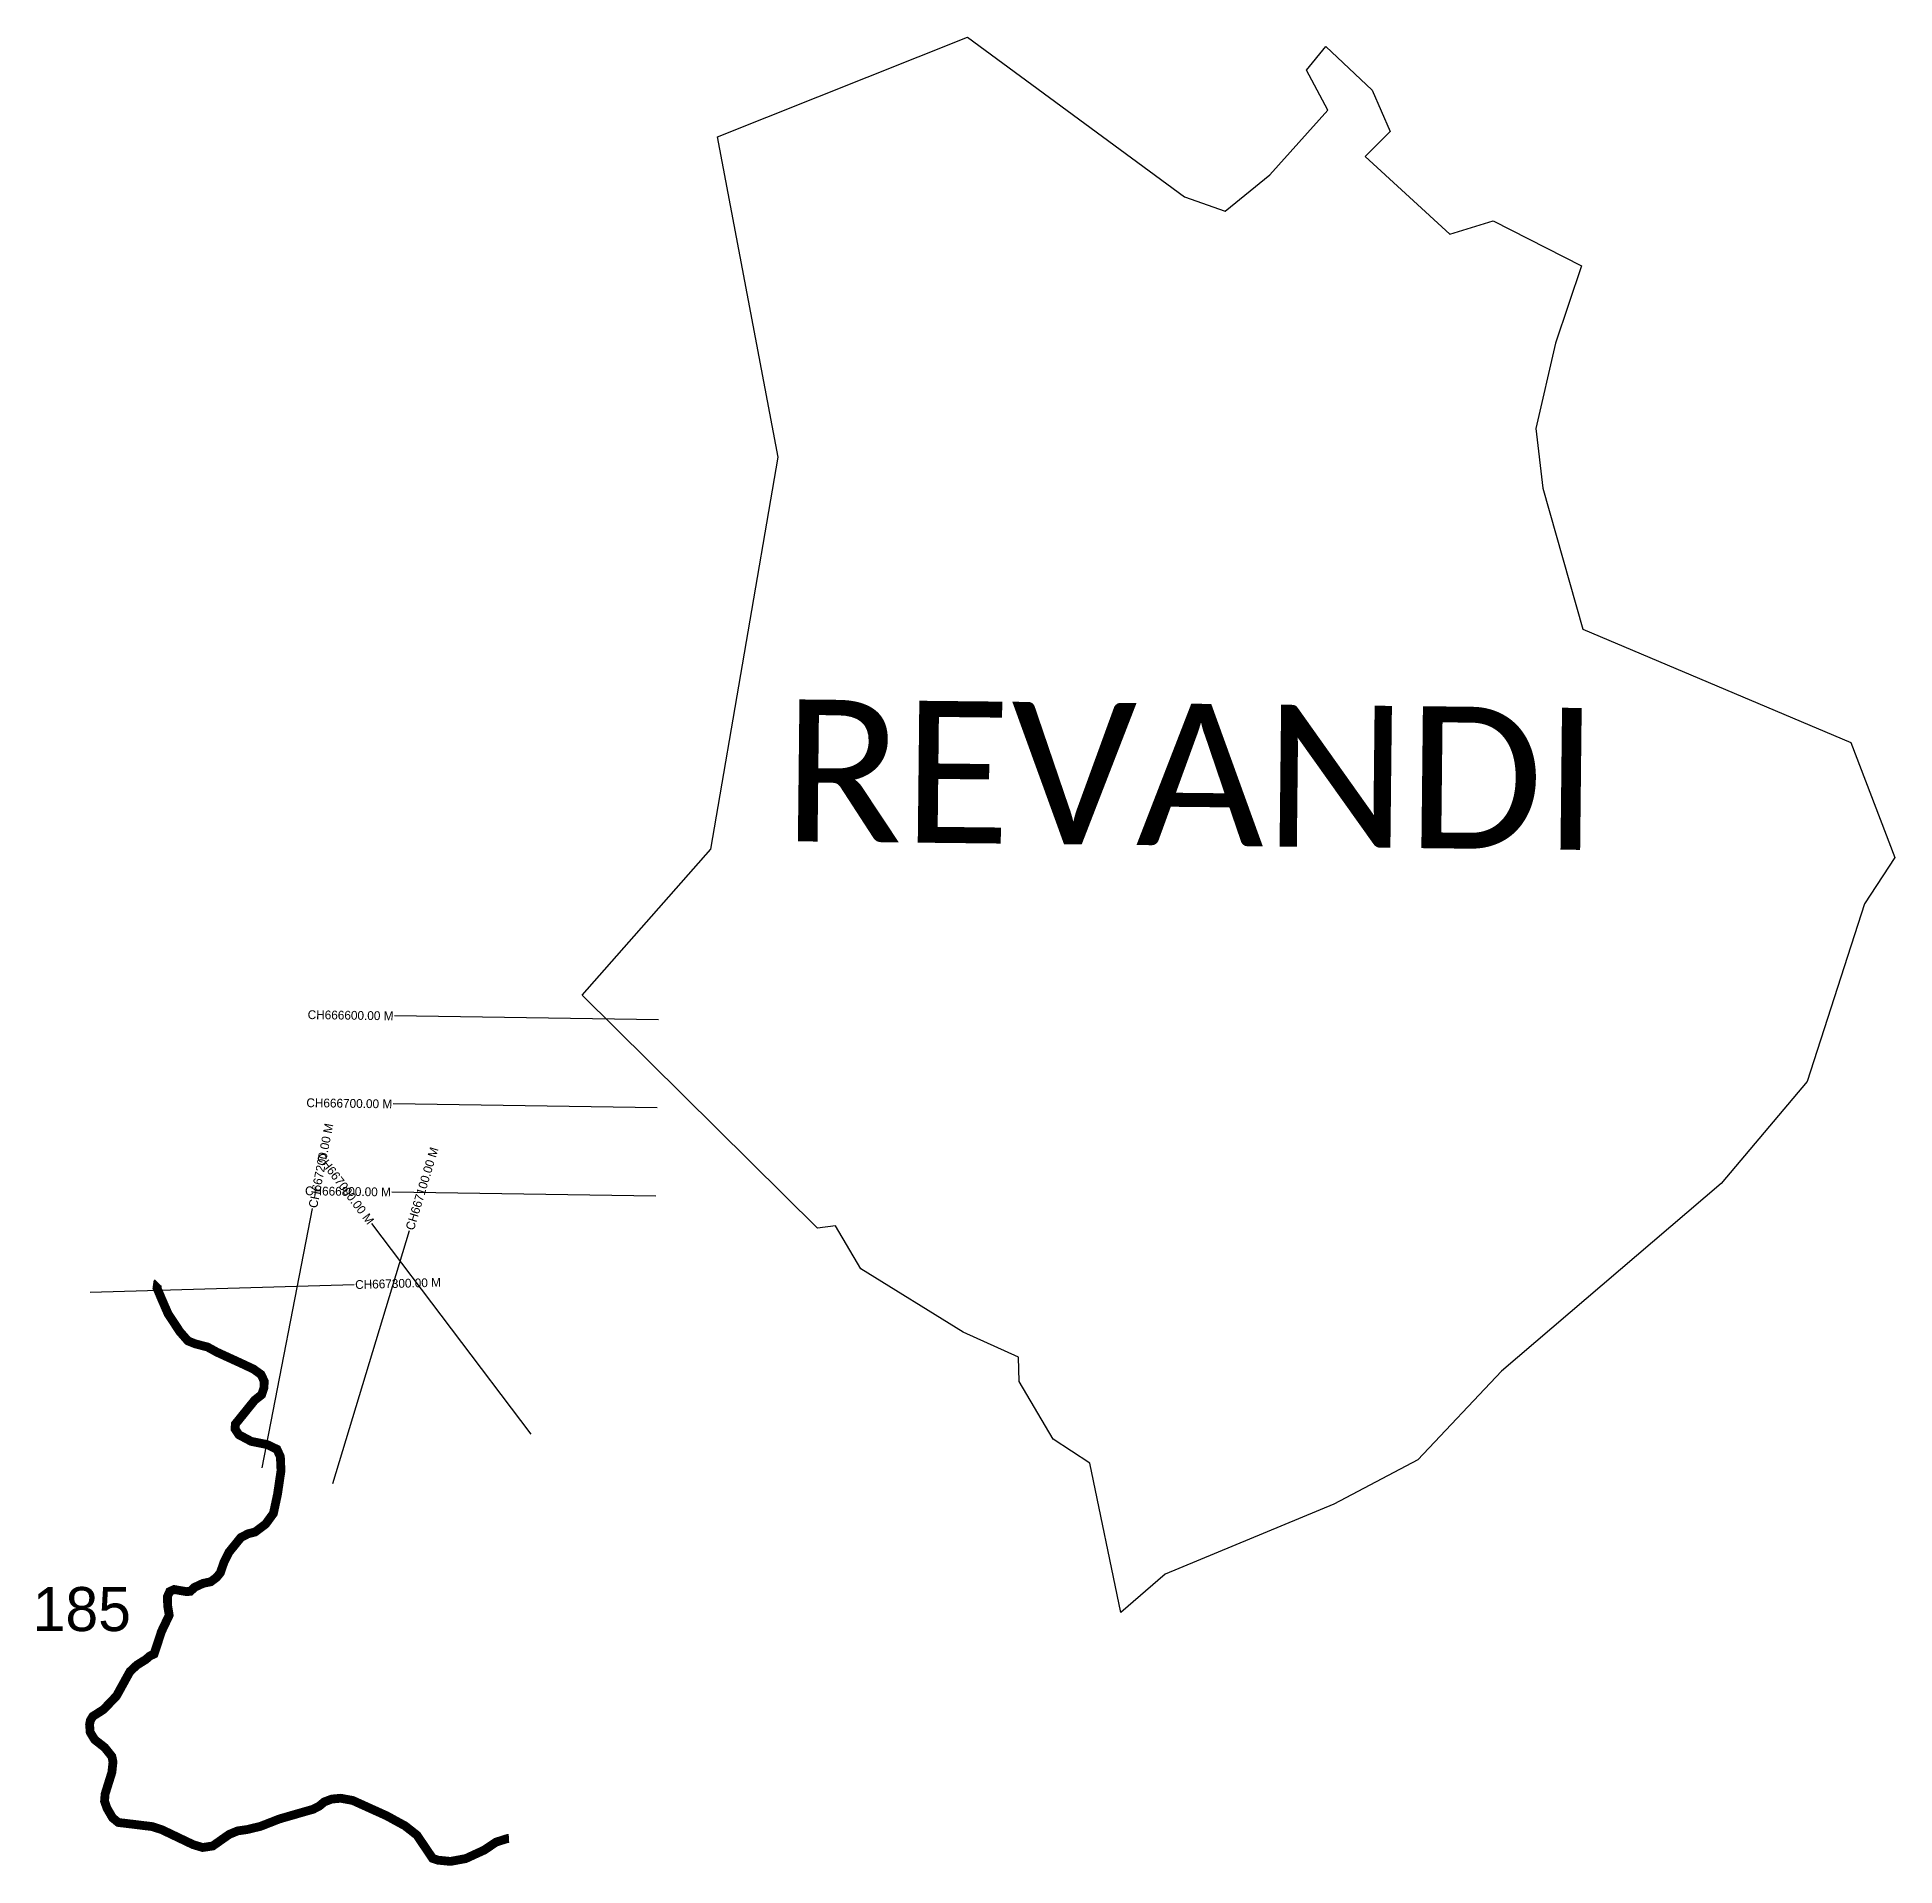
# Model space of a CAD drawing. Header units: metres. Extents: x 334935 to 337044, y 1778410 to 1780486.
import ezdxf
from ezdxf.enums import TextEntityAlignment as Align

# ---------------------------------------------------------------- set-up
doc = ezdxf.new("R2010")
doc.units = ezdxf.units.M
for name, color, linetype in [('CS', 134, 'Continuous'), ('CSMark', 6, 'Continuous'), ('UNPROTECTED', 10, 'Continuous'), ('VILLAGE NAME', 250, 'Continuous')]:
    doc.layers.add(name, color=color, linetype=linetype)

msp = doc.modelspace()

# ---------------------------------------------------------------- linework, layer by layer
at = {"color": 6}
msp.add_lwpolyline([(335707.5, 1780372.9), (335991.2, 1780486.2), (336237.7, 1780305.1), (336283.8, 1780288.7), (336334.5, 1780329.9), (336400.1, 1780403.2), (336376, 1780448.8), (336397.8, 1780475.5), (336450.4, 1780426), (336471.2, 1780379.2), (336442.6, 1780350.6), (336538.6, 1780262.6), (336587.8, 1780277.5), (336688.3, 1780226.4), (336658.8, 1780138.9), (336636.5, 1780042), (336644.4, 1779974.1), (336689.9, 1779814.1), (336994.1, 1779685.4), (337043.9, 1779555), (337009.5, 1779502.1), (336944.2, 1779300.6), (336846.9, 1779184.6), (336597.4, 1778971.5), (336502.5, 1778871.1), (336406.9, 1778820.5), (336215.6, 1778741.2), (336165.4, 1778697.8), (336130, 1778867.4), (336088.5, 1778894.3), (336049.8, 1778960.1), (336049, 1778987.6), (335986.4, 1779016.1), (335870.3, 1779087.8), (335841.4, 1779136.6), (335820.9, 1779134.2), (335553.7, 1779398.5), (335700, 1779564.2), (335776.1, 1780009.4), (335707.5, 1780372.9)], dxfattribs=at)
at = {"layer": 'CS'}
for p, q in [((335640.5, 1779370.5), (335340.6, 1779375)), ((335639, 1779270.5), (335339.1, 1779275)), ((335637.5, 1779170.5), (335337.6, 1779175)), ((335190.4, 1778861.8), (335247.8, 1779156.3)), ((335496, 1778900.1), (335314.9, 1779139.3)), ((335270.8, 1778844.2), (335357.6, 1779131.3)), ((334995.2, 1779061.5), (335295.1, 1779069.9))]:
    msp.add_line(p, q, dxfattribs=at)
at = {"layer": 'UNPROTECTED', "const_width": 10, "flags": 128}
msp.add_lwpolyline([(335072.3, 1779072.3), (335071.9, 1779071.9), (335071.1, 1779066.1), (335076.1, 1779054.3), (335083.7, 1779036.8), (335097.1, 1779016.5), (335106.3, 1779006), (335114.9, 1779002.6), (335128.5, 1778999.1), (335139, 1778993.3), (335166.7, 1778980.6), (335180.6, 1778974.1), (335189.3, 1778967.8), (335192.9, 1778960.1), (335192.5, 1778952.6), (335189.9, 1778944.9), (335182.1, 1778938.8), (335172, 1778926.3), (335164.1, 1778916.5), (335160.1, 1778911.6), (335159.7, 1778906.1), (335164.2, 1778899.4), (335178.3, 1778891.9), (335196, 1778888.4), (335207.3, 1778883), (335211.2, 1778874.5), (335211.9, 1778858.7), (335208, 1778832.2), (335203.3, 1778810.2), (335194.4, 1778798), (335182.4, 1778789), (335174.4, 1778787), (335166.4, 1778782.9), (335160.7, 1778775.8), (335152.8, 1778766.1), (335147.3, 1778755.1), (335143, 1778742.7), (335138.6, 1778737.4), (335132.2, 1778732.6), (335123.3, 1778730.7), (335113.8, 1778726.3), (335109, 1778721.7), (335104.5, 1778721.4), (335090.6, 1778723.8), (335085.6, 1778721.5), (335083, 1778715.8), (335083.2, 1778705.5), (335085, 1778694.6), (335081.3, 1778686.8), (335076.2, 1778676.1), (335071.5, 1778661.7), (335067.8, 1778650.5), (335063.2, 1778648.4), (335058.4, 1778644.3), (335048.3, 1778638), (335040.5, 1778630.7), (335035.5, 1778621.7), (335025.2, 1778603), (335010.5, 1778587.6), (335002.6, 1778582.5), (334998.3, 1778579.8), (334995.5, 1778575.2), (334994.6, 1778570.6), (334995.3, 1778561.7), (335000.4, 1778553.3), (335011.8, 1778544.4), (335019.9, 1778534.2), (335021.2, 1778528), (335019.9, 1778516.1), (335015.3, 1778501.4), (335012.2, 1778491.5), (335011.6, 1778483.4), (335014.4, 1778475.4), (335020.7, 1778464.6), (335027.2, 1778459.3), (335042.2, 1778457.5), (335065.9, 1778454.6), (335076.8, 1778451), (335100.9, 1778439.5), (335112.2, 1778434.1), (335122.9, 1778430.9), (335134.4, 1778432.6), (335143.9, 1778439.3), (335153, 1778445.7), (335162.6, 1778449.7), (335173.6, 1778451.3), (335188.6, 1778454.9), (335210.1, 1778463.3), (335237.1, 1778471.1), (335248.4, 1778474.3), (335255.2, 1778477.8), (335261.1, 1778482.7), (335269.6, 1778485.9), (335279.7, 1778486.8), (335293.3, 1778484.3), (335331.8, 1778466.9), (335352.8, 1778455.4), (335366.3, 1778444.8), (335372, 1778436.3), (335381.4, 1778422.4), (335384, 1778418.5), (335390.2, 1778416.5), (335404.3, 1778415.1), (335421.6, 1778418.3), (335430.7, 1778422.5), (335442.5, 1778427.9), (335456.1, 1778437), (335469, 1778441.1), (335470.7, 1778441.2)], dxfattribs=at)

# ---------------------------------------------------------------- texts
at = {"insert": (334930, 1778726.6), "char_height": 50, "attachment_point": 1}
msp.add_mtext_dynamic_manual_height_columns('\\pxt1;185', width=70.183, gutter_width=1, heights=[0], dxfattribs=at)
at = {"layer": 'CSMark'}
for s, rotation, p in [('CH666600.00 M', 359.14, (335339.6, 1779375)), ('CH666700.00 M', 359.14, (335338.1, 1779275)), ('CH667000.00 M', 307.1271, (335314.3, 1779140.1)), ('CH666800.00 M', 359.14, (335336.6, 1779175))]:
    msp.add_text(s, height=10, rotation=rotation, dxfattribs=at).set_placement(p, align=Align.MIDDLE_RIGHT)
for s, rotation, p in [('CH667200.00 M', 78.9826, (335247.9, 1779157.2)), ('CH667100.00 M', 73.1734, (335357.9, 1779132.3)), ('CH667300.00 M', 1.5927, (335296.1, 1779069.9))]:
    msp.add_text(s, height=10, rotation=rotation, dxfattribs=at).set_placement(p, align=Align.MIDDLE_LEFT)
at = {"layer": 'VILLAGE NAME', "insert": (335782.4, 1779734.5), "char_height": 161.109, "attachment_point": 1, "rotation": 359.3742}
msp.add_mtext_dynamic_manual_height_columns('{\\fCalibri|b0|i0|c0|p34;REVANDI}', width=1589.786, gutter_width=805.5, heights=[0], dxfattribs=at)

doc.saveas('drawing.dxf')
